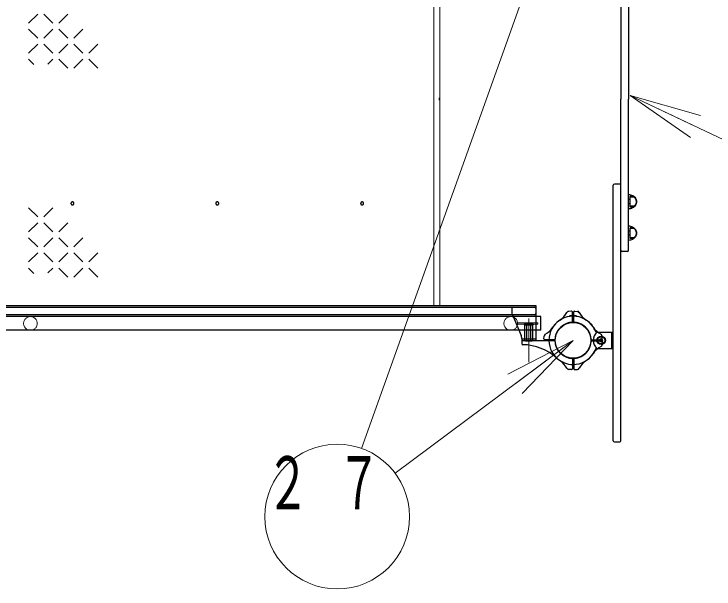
# Model space of a CAD drawing. Units: millimetres on the paper, scale 1:60. Extents: x -385 to 76, y -594 to 267.
# Drawn here: x -187.78 to -158.75, y 88.71 to 112.54 of the extents above; entities that cross this region are included whole.
import ezdxf

# ---------------------------------------------------------------- set-up
doc = ezdxf.new("R2010")
doc.units = ezdxf.units.MM
for name, pattern in [('USER1', [4.5, 2.5, -2]), ('USER2', [6, 3, -1, 1, -1]), ('USER3', [8, 3, -1, 1, -1, 1, -1])]:
    doc.linetypes.add(name, pattern=pattern)
doc.layers.add('1_60', color=7, linetype='Continuous', lineweight=25)
doc.styles.add('ＭＳ ゴシック', font='')
doc.styles.get('ＭＳ ゴシック').set_extended_font_data('MS Gothic')

msp = doc.modelspace()

# ---------------------------------------------------------------- linework, layer by layer
at = {"layer": '1_60'}
for p, q in [((-162.615, 123.171), (-162.615, 109.012)), ((-162.298, 115.279), (-162.298, 109.012)), ((-162.615, 94.852), (-162.615, 109.012)), ((-162.298, 102.744), (-162.298, 109.012)), ((-162.932, 94.852), (-162.932, 105.437)), ((-162.665, 105.487), (-162.882, 105.487)), ((-162.348, 102.694), (-162.565, 102.694)), ((-164.764, 99.998), (-164.764, 100)), ((-164.431, 99.998), (-164.431, 100)), ((-166.606, 99.653), (-166.606, 99.687)), ((-166.256, 99.687), (-166.606, 99.687)), ((-166.256, 99.653), (-166.606, 99.653)), ((-166.595, 99.638), (-166.568, 99.653)), ((-166.595, 99.002), (-166.595, 99.638)), ((-166.568, 99.653), (-166.293, 99.653)), ((-166.513, 99.002), (-166.513, 99.638)), ((-166.349, 99.002), (-166.349, 99.638)), ((-166.267, 99.638), (-166.293, 99.653)), ((-166.267, 99.002), (-166.267, 99.638)), ((-166.256, 99.687), (-166.256, 99.653)), ((-163.598, 99.345), (-162.932, 99.345)), ((-162.985, 98.678), (-162.985, 99.345)), ((-166.595, 99.002), (-166.568, 98.987)), ((-166.568, 98.987), (-166.293, 98.987)), ((-166.267, 99.002), (-166.293, 98.987)), ((-163.432, 99.069), (-163.482, 99.04)), ((-163.482, 98.983), (-163.482, 99.04)), ((-163.482, 98.983), (-163.432, 98.954)), ((-163.432, 99.069), (-163.382, 99.04)), ((-163.382, 98.983), (-163.432, 98.954)), ((-163.382, 98.983), (-163.382, 99.04)), ((-163.598, 98.678), (-162.932, 98.678)), ((-162.882, 94.802), (-162.665, 94.802))]:
    msp.add_line(p, q, dxfattribs=at)
at = {"layer": '1_60', "lineweight": 13}
for p, q in [((-164.623, 119.012), (-173.368, 94.533)), ((-186.798, 112.535), (-187.173, 112.16)), ((-186.173, 112.16), (-186.548, 112.535)), ((-185.548, 112.535), (-185.923, 112.16)), ((-186.798, 111.535), (-187.173, 111.91)), ((-186.173, 111.91), (-186.548, 111.535)), ((-185.548, 111.535), (-185.923, 111.91)), ((-184.923, 111.91), (-185.298, 111.535)), ((-186.798, 111.285), (-187.173, 110.91)), ((-186.173, 110.91), (-186.548, 111.285)), ((-185.548, 111.285), (-185.923, 110.91)), ((-184.923, 110.91), (-185.298, 111.285)), ((-184.298, 111.285), (-184.673, 110.91)), ((-186.951, 110.438), (-187.173, 110.66)), ((-186.173, 110.66), (-186.373, 110.461)), ((-185.548, 110.285), (-185.923, 110.66)), ((-184.923, 110.66), (-185.298, 110.285)), ((-184.298, 110.285), (-184.673, 110.66)), ((-159.735, 107.422), (-162.235, 109.154)), ((-162.235, 109.154), (-159.309, 108.327)), ((-162.235, 109.154), (-159.522, 107.875)), ((-162.235, 109.154), (-151.948, 104.304)), ((-186.798, 104.135), (-187.173, 104.51)), ((-186.173, 104.51), (-186.548, 104.135)), ((-186.798, 103.885), (-187.173, 103.51)), ((-186.173, 103.51), (-186.548, 103.885)), ((-185.548, 103.885), (-185.923, 103.51)), ((-186.798, 102.885), (-187.173, 103.26)), ((-186.173, 103.26), (-186.548, 102.885)), ((-185.548, 102.885), (-185.923, 103.26)), ((-184.923, 103.26), (-185.298, 102.885)), ((-186.798, 102.635), (-187.173, 102.26)), ((-186.173, 102.26), (-186.548, 102.635)), ((-185.548, 102.635), (-185.923, 102.26)), ((-184.923, 102.26), (-185.298, 102.635)), ((-184.298, 102.635), (-184.673, 102.26)), ((-186.951, 101.787), (-187.173, 102.01)), ((-186.173, 102.01), (-186.373, 101.811)), ((-185.548, 101.635), (-185.923, 102.01)), ((-184.923, 102.01), (-185.298, 101.635)), ((-184.298, 101.635), (-184.673, 102.01)), ((-164.598, 99.012), (-171.974, 93.503)), ((-167.301, 97.617), (-164.598, 99.012)), ((-164.598, 99.012), (-167.002, 97.216)), ((-164.598, 99.012), (-166.703, 96.816))]:
    msp.add_line(p, q, dxfattribs=at)
at = {"layer": '1_60', "color": 4, "lineweight": 13}
for p, q in [((-170.378, 117.562), (-170.378, 100.462)), ((-170.118, 117.562), (-170.118, 100.462))]:
    msp.add_line(p, q, dxfattribs=at)
at = {"layer": '1_60', "color": 4, "linetype": 'USER1', "lineweight": 13}
msp.add_line((-170.152, 108.962), (-170.152, 109.062), dxfattribs=at)
at = {"layer": '1_60', "color": 2}
for p, q in [((-162.298, 104.457), (-162.298, 105.057)), ((-162.232, 104.844), (-162.298, 104.844)), ((-162.078, 104.982), (-162.232, 104.982)), ((-162.232, 104.532), (-162.232, 104.982)), ((-162.155, 104.982), (-162.232, 104.974)), ((-162.064, 104.949), (-162.232, 104.949)), ((-162.232, 104.671), (-162.298, 104.671)), ((-162.064, 104.566), (-162.232, 104.566)), ((-162.155, 104.532), (-162.232, 104.541)), ((-162.078, 104.532), (-162.232, 104.532)), ((-162.298, 103.154), (-162.298, 103.754)), ((-162.078, 103.679), (-162.232, 103.679)), ((-162.232, 103.229), (-162.232, 103.679)), ((-162.155, 103.679), (-162.232, 103.671)), ((-162.064, 103.646), (-162.232, 103.646)), ((-162.232, 103.541), (-162.298, 103.541)), ((-162.232, 103.368), (-162.298, 103.368)), ((-162.064, 103.263), (-162.232, 103.263)), ((-162.155, 103.229), (-162.232, 103.238)), ((-162.078, 103.229), (-162.232, 103.229)), ((-164.658, 100.219), (-164.789, 100.214)), ((-164.623, 99.793), (-164.623, 100.185)), ((-164.573, 99.793), (-164.573, 100.185)), ((-164.539, 100.219), (-164.408, 100.214)), ((-165.379, 98.987), (-166.688, 98.987)), ((-165.805, 99.071), (-165.8, 99.192)), ((-165.379, 99.037), (-165.771, 99.037)), ((-163.816, 99.037), (-163.424, 99.037)), ((-163.816, 98.987), (-163.424, 98.987)), ((-163.39, 99.071), (-163.395, 99.202)), ((-166.722, 98.951), (-166.717, 98.864)), ((-163.39, 98.952), (-163.395, 98.831)), ((-164.623, 98.23), (-164.623, 97.838)), ((-164.573, 98.23), (-164.573, 97.838)), ((-164.658, 97.804), (-164.789, 97.809)), ((-164.539, 97.804), (-164.408, 97.809))]:
    msp.add_line(p, q, dxfattribs=at)
at = {"layer": '1_60', "color": 4}
for p, q in [((-188.323, 100.462), (-166.139, 100.462)), ((-166.139, 100.462), (-166.139, 98.987)), ((-188.323, 100.387), (-166.139, 100.387)), ((-167.139, 100.387), (-167.139, 100.196)), ((-167.112, 100.065), (-166.749, 99.216)), ((-166.723, 99.085), (-166.723, 98.987)), ((-166.139, 99.062), (-166.723, 99.062)), ((-166.139, 98.987), (-166.723, 98.987))]:
    msp.add_line(p, q, dxfattribs=at)
at = {"layer": '1_60', "color": 20}
for p, q in [((-166.139, 100.337), (-166.139, 100.12)), ((-166.189, 100.07), (-188.256, 100.07))]:
    msp.add_line(p, q, dxfattribs=at)
at = {"layer": '1_60', "color": 131}
for p, q in [((-165.931, 99.997), (-208.257, 99.997)), ((-165.931, 99.43), (-165.931, 99.997)), ((-165.931, 99.43), (-208.257, 99.43))]:
    msp.add_line(p, q, dxfattribs=at)
at = {"layer": '1_60', "linetype": 'USER2', "lineweight": 13}
msp.add_line((-166.431, 98.102), (-166.431, 99.921), dxfattribs=at)
at = {"layer": '1_60', "color": 131, "linetype": 'USER1', "lineweight": 13}
for p, q in [((-166.056, 99.74), (-166.898, 99.74)), ((-166.898, 99.74), (-166.898, 99.687)), ((-166.056, 99.687), (-166.898, 99.687)), ((-166.056, 99.74), (-166.056, 99.687))]:
    msp.add_line(p, q, dxfattribs=at)
at = {"layer": '1_60', "linetype": 'USER1', "lineweight": 13}
for p, q in [((-166.514, 98.987), (-166.514, 99.653)), ((-166.348, 98.987), (-166.348, 99.653))]:
    msp.add_line(p, q, dxfattribs=at)
at = {"layer": '1_60', "color": 2}
for points in [[(-162.298, 105.057), (-162.255, 105.055), (-162.212, 105.047), (-162.171, 105.035), (-162.132, 105.017), (-162.095, 104.995), (-162.063, 104.97), (-162.034, 104.94), (-162.01, 104.907), (-161.99, 104.872), (-161.976, 104.835), (-161.968, 104.797), (-161.965, 104.757), (-161.968, 104.718), (-161.976, 104.68), (-161.99, 104.643), (-162.01, 104.607), (-162.034, 104.575), (-162.063, 104.545), (-162.095, 104.519), (-162.132, 104.498), (-162.171, 104.48), (-162.212, 104.468), (-162.255, 104.46), (-162.298, 104.457)], [(-162.064, 104.949), (-162.035, 104.916), (-162.012, 104.879), (-161.995, 104.84), (-161.985, 104.799), (-161.982, 104.757), (-161.985, 104.716), (-161.995, 104.675), (-162.012, 104.635), (-162.035, 104.599), (-162.064, 104.566)], [(-162.298, 103.754), (-162.255, 103.752), (-162.212, 103.744), (-162.171, 103.732), (-162.132, 103.714), (-162.095, 103.692), (-162.063, 103.666), (-162.034, 103.637), (-162.01, 103.604), (-161.99, 103.569), (-161.976, 103.532), (-161.968, 103.494), (-161.965, 103.454), (-161.968, 103.415), (-161.976, 103.377), (-161.99, 103.34), (-162.01, 103.304), (-162.034, 103.272), (-162.063, 103.242), (-162.095, 103.216), (-162.132, 103.195), (-162.171, 103.177), (-162.212, 103.165), (-162.255, 103.157), (-162.298, 103.154)], [(-162.064, 103.646), (-162.035, 103.613), (-162.012, 103.576), (-161.995, 103.537), (-161.985, 103.496), (-161.982, 103.454), (-161.985, 103.412), (-161.995, 103.371), (-162.012, 103.332), (-162.035, 103.296), (-162.064, 103.263)]]:
    msp.add_lwpolyline(points, dxfattribs=at)
at = {"layer": '1_60', "color": 4}
for points in [[(-185.357, 104.624), (-185.352, 104.624), (-185.346, 104.625), (-185.341, 104.626), (-185.336, 104.628), (-185.331, 104.63), (-185.326, 104.632), (-185.321, 104.635), (-185.317, 104.639), (-185.313, 104.642), (-185.309, 104.646), (-185.306, 104.651), (-185.303, 104.655), (-185.301, 104.66), (-185.299, 104.665), (-185.297, 104.67), (-185.296, 104.676), (-185.295, 104.681), (-185.295, 104.687), (-185.295, 104.692), (-185.296, 104.697), (-185.297, 104.703), (-185.299, 104.708), (-185.301, 104.713), (-185.303, 104.718), (-185.306, 104.722), (-185.309, 104.727), (-185.313, 104.731), (-185.317, 104.734), (-185.321, 104.738), (-185.326, 104.741), (-185.331, 104.743), (-185.336, 104.745), (-185.341, 104.747), (-185.346, 104.748), (-185.352, 104.749), (-185.357, 104.749), (-185.363, 104.749), (-185.368, 104.748), (-185.373, 104.747), (-185.378, 104.745), (-185.383, 104.743), (-185.388, 104.741), (-185.393, 104.738), (-185.397, 104.734), (-185.401, 104.731), (-185.405, 104.727), (-185.408, 104.722), (-185.411, 104.718), (-185.414, 104.713), (-185.416, 104.708), (-185.417, 104.703), (-185.418, 104.697), (-185.419, 104.692), (-185.419, 104.687), (-185.419, 104.681), (-185.418, 104.676), (-185.417, 104.67), (-185.416, 104.665), (-185.414, 104.66), (-185.411, 104.655), (-185.408, 104.651), (-185.405, 104.646), (-185.401, 104.642), (-185.397, 104.639), (-185.393, 104.635), (-185.388, 104.632), (-185.383, 104.63), (-185.378, 104.628), (-185.373, 104.626), (-185.368, 104.625), (-185.363, 104.624)], [(-179.35, 104.624), (-179.345, 104.624), (-179.34, 104.625), (-179.334, 104.626), (-179.329, 104.628), (-179.324, 104.63), (-179.319, 104.632), (-179.315, 104.635), (-179.31, 104.639), (-179.306, 104.642), (-179.303, 104.646), (-179.299, 104.651), (-179.297, 104.655), (-179.294, 104.66), (-179.292, 104.665), (-179.29, 104.67), (-179.289, 104.676), (-179.288, 104.681), (-179.288, 104.687), (-179.288, 104.692), (-179.289, 104.697), (-179.29, 104.703), (-179.292, 104.708), (-179.294, 104.713), (-179.297, 104.718), (-179.299, 104.722), (-179.303, 104.727), (-179.306, 104.731), (-179.31, 104.734), (-179.315, 104.738), (-179.319, 104.741), (-179.324, 104.743), (-179.329, 104.745), (-179.334, 104.747), (-179.34, 104.748), (-179.345, 104.749), (-179.35, 104.749), (-179.356, 104.749), (-179.361, 104.748), (-179.367, 104.747), (-179.372, 104.745), (-179.377, 104.743), (-179.382, 104.741), (-179.386, 104.738), (-179.391, 104.734), (-179.395, 104.731), (-179.398, 104.727), (-179.402, 104.722), (-179.404, 104.718), (-179.407, 104.713), (-179.409, 104.708), (-179.411, 104.703), (-179.412, 104.697), (-179.413, 104.692), (-179.413, 104.687), (-179.413, 104.681), (-179.412, 104.676), (-179.411, 104.67), (-179.409, 104.665), (-179.407, 104.66), (-179.404, 104.655), (-179.402, 104.651), (-179.398, 104.646), (-179.395, 104.642), (-179.391, 104.639), (-179.386, 104.635), (-179.382, 104.632), (-179.377, 104.63), (-179.372, 104.628), (-179.367, 104.626), (-179.361, 104.625), (-179.356, 104.624)], [(-173.344, 104.624), (-173.338, 104.624), (-173.333, 104.625), (-173.328, 104.626), (-173.323, 104.628), (-173.318, 104.63), (-173.313, 104.632), (-173.308, 104.635), (-173.304, 104.639), (-173.3, 104.642), (-173.296, 104.646), (-173.293, 104.651), (-173.29, 104.655), (-173.287, 104.66), (-173.285, 104.665), (-173.284, 104.67), (-173.282, 104.676), (-173.282, 104.681), (-173.282, 104.687), (-173.282, 104.692), (-173.282, 104.697), (-173.284, 104.703), (-173.285, 104.708), (-173.287, 104.713), (-173.29, 104.718), (-173.293, 104.722), (-173.296, 104.727), (-173.3, 104.731), (-173.304, 104.734), (-173.308, 104.738), (-173.313, 104.741), (-173.318, 104.743), (-173.323, 104.745), (-173.328, 104.747), (-173.333, 104.748), (-173.338, 104.749), (-173.344, 104.749), (-173.349, 104.749), (-173.355, 104.748), (-173.36, 104.747), (-173.365, 104.745), (-173.37, 104.743), (-173.375, 104.741), (-173.38, 104.738), (-173.384, 104.734), (-173.388, 104.731), (-173.392, 104.727), (-173.395, 104.722), (-173.398, 104.718), (-173.4, 104.713), (-173.402, 104.708), (-173.404, 104.703), (-173.405, 104.697), (-173.406, 104.692), (-173.406, 104.687), (-173.406, 104.681), (-173.405, 104.676), (-173.404, 104.67), (-173.402, 104.665), (-173.4, 104.66), (-173.398, 104.655), (-173.395, 104.651), (-173.392, 104.646), (-173.388, 104.642), (-173.384, 104.639), (-173.38, 104.635), (-173.375, 104.632), (-173.37, 104.63), (-173.365, 104.628), (-173.36, 104.626), (-173.355, 104.625), (-173.349, 104.624)]]:
    msp.add_lwpolyline(points, close=True, dxfattribs=at)
at = {"layer": '1_60', "color": 131, "linetype": 'USER1', "lineweight": 13}
for centre in [(-187.098, 99.713), (-167.181, 99.713)]:
    msp.add_circle(centre, 0.283, dxfattribs=at)
at = {"layer": '1_60', "color": 150, "linetype": 'USER3', "lineweight": 13}
msp.add_circle((-164.598, 99.012), 0.743, dxfattribs=at)
at = {"layer": '1_60'}
for centre, radius in [((-164.598, 99.012), 0.743), ((-163.432, 99.012), 0.15), ((-163.432, 99.012), 0.0577)]:
    msp.add_circle(centre, radius, dxfattribs=at)
at = {"layer": '1_60', "color": 2}
msp.add_circle((-163.432, 99.012), 0.175, dxfattribs=at)
at = {"layer": '1_60', "lineweight": 13}
msp.add_circle((-174.378, 91.708), 3, dxfattribs=at)
at = {"layer": '1_60'}
for centre, radius, start, end in [((-162.882, 105.437), 0.05, 90, 180), ((-162.665, 105.437), 0.05, 0, 90), ((-162.565, 102.744), 0.05, 180, 270), ((-162.348, 102.744), 0.05, 270, 0), ((-164.748, 100), 0.0167, 98.6269, 180), ((-164.598, 99.012), 1.017, 90, 98.6269), ((-164.598, 99.012), 1.017, 81.3731, 90), ((-164.448, 100), 0.0167, 0, 81.3731), ((-166.554, 99.578), 0.0724, 55.6159, 124.3841), ((-166.431, 99.38), 0.271, 72.4121, 107.5879), ((-166.308, 99.578), 0.0724, 55.6159, 124.3841), ((-164.598, 99.012), 0.75, 0, 85.7293), ((-163.348, 99.012), 0.417, 126.8699, 233.1301), ((-166.554, 99.061), 0.0724, 235.6159, 304.3841), ((-166.431, 99.26), 0.271, 252.4121, 287.5879), ((-166.308, 99.061), 0.0724, 235.6159, 304.3841), ((-162.882, 94.852), 0.05, 180, 270), ((-162.665, 94.852), 0.05, 270, 0)]:
    msp.add_arc(centre, radius, start, end, dxfattribs=at)
at = {"layer": '1_60', "color": 4}
for centre, start, end in [((-166.806, 100.196), 180, 203.1395), ((-167.056, 99.085), 0, 23.1395)]:
    msp.add_arc(centre, 0.333, start, end, dxfattribs=at)
at = {"layer": '1_60', "color": 20}
for centre, start, end in [((-166.189, 100.337), 0, 90), ((-166.189, 100.12), 270, 0)]:
    msp.add_arc(centre, 0.05, start, end, dxfattribs=at)
at = {"layer": '1_60', "color": 2}
for centre, radius, start, end in [((-165.59, 100.554), 0.833, 302.7272, 332.5412), ((-164.776, 100.131), 0.0833, 92, 152.5412), ((-164.657, 100.185), 0.0333, 0, 92), ((-164.54, 100.185), 0.0333, 88, 180), ((-164.421, 100.131), 0.0833, 11.8216, 88), ((-164.421, 100.131), 0.0833, 27.4588, 88), ((-163.607, 100.554), 0.833, 207.4588, 237.2728), ((-164.598, 99.012), 1, 122.7272, 180), ((-164.598, 99.012), 1, 90, 147.2728), ((-164.598, 99.012), 1, 32.7272, 90), ((-164.598, 99.012), 1, 33.5573, 57.2728), ((-164.598, 99.012), 0.75, 94.2707, 180), ((-164.598, 99.012), 0.75, 90, 175.7293), ((-164.657, 99.793), 0.0333, 274.2707, 0), ((-164.598, 99.012), 0.75, 4.2707, 90), ((-164.54, 99.793), 0.0333, 180, 265.7293), ((-164.598, 99.012), 0.75, 0, 85.7293), ((-164.598, 99.012), 1, 23.1324, 33.5573), ((-166.14, 100.003), 0.833, 297.4588, 327.2728), ((-163.055, 100.003), 0.833, 212.7272, 242.5412), ((-163.526, 99.47), 0.167, 203.1324, 236.8449), ((-166.688, 98.953), 0.0333, 90, 183), ((-165.771, 99.07), 0.0333, 178, 270), ((-165.717, 99.189), 0.0833, 117.4588, 178), ((-164.598, 99.012), 1, 180, 237.2728), ((-165.379, 99.07), 0.0333, 270, 355.7293), ((-165.379, 98.953), 0.0333, 4.2707, 90), ((-164.598, 99.012), 0.75, 180, 265.7293), ((-164.598, 99.012), 0.75, 274.2707, 0), ((-163.816, 99.07), 0.0333, 184.2707, 270), ((-163.816, 98.953), 0.0333, 90, 175.7293), ((-163.478, 99.189), 0.0833, 2, 62.5412), ((-163.424, 99.07), 0.0333, 270, 2), ((-163.424, 98.953), 0.0333, 358, 90), ((-166.684, 98.866), 0.0333, 183, 268.9158), ((-166.725, 96.666), 2.167, 47.7828, 88.9159), ((-164.598, 99.012), 0.75, 184.2707, 270), ((-164.598, 99.012), 0.75, 270, 355.7293), ((-163.055, 98.02), 0.833, 117.4588, 147.2728), ((-163.526, 98.553), 0.167, 123.1551, 156.8676), ((-163.478, 98.834), 0.0833, 297.4588, 358), ((-163.478, 98.834), 0.0833, 297.4588, 358), ((-164.598, 99.012), 1, 270, 327.2728), ((-164.598, 99.012), 1, 302.7272, 336.8676), ((-164.598, 99.012), 1, 227.7828, 270), ((-165.59, 97.469), 0.833, 27.4588, 57.2728), ((-164.657, 98.23), 0.0333, 0, 85.7293), ((-164.54, 98.23), 0.0333, 94.2707, 180), ((-163.607, 97.469), 0.833, 122.7272, 152.5412), ((-164.776, 97.892), 0.0833, 207.4588, 268), ((-164.657, 97.838), 0.0333, 268, 0), ((-164.54, 97.838), 0.0333, 180, 272), ((-164.421, 97.892), 0.0833, 272, 332.5412), ((-164.421, 97.892), 0.0833, 272, 332.5412)]:
    msp.add_arc(centre, radius, start, end, dxfattribs=at)

# ---------------------------------------------------------------- texts
at = {"layer": '1_60', "insert": (-174.378, 94.208), "char_height": 2.199, "attachment_point": 2, "style": 'ＭＳ ゴシック'}
msp.add_mtext('\\T1.64;\\W0.6;２７', dxfattribs=at)

doc.saveas('drawing.dxf')
